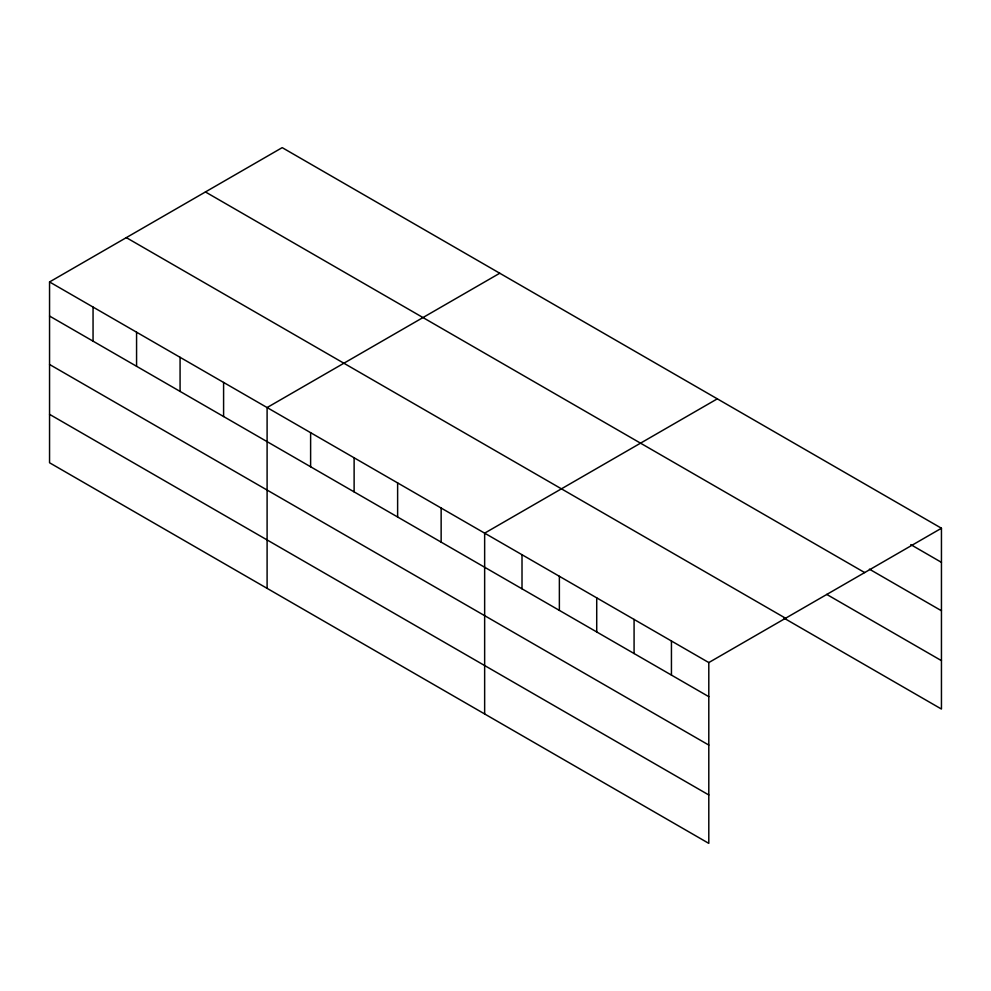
<?xml version="1.0" encoding="UTF-8"?>
<svg xmlns="http://www.w3.org/2000/svg" width="991" height="991" viewBox="0 0 991 991"><rect width="100%" height="100%" fill="white"/><g stroke="black" fill="none" stroke-linecap="round" stroke-linejoin="round"><path stroke-width="1.49" d="M708.8 745.071L708.8 662.57L49.55 281.952L49.55 462.76L708.8 843.366L708.8 745.071L49.55 364.465M784.017 618.149L941.45 709.048L941.45 528.24L282.2 147.634L49.55 281.952M499.761 273.231L267.099 407.561L267.099 588.357M717.311 398.84L484.649 533.158L484.649 713.966M708.8 662.57L941.45 528.24M910.766 544.616L941.45 562.343M869.404 569.156L941.45 610.753M205.434 191.957L864.672 572.575M826.705 594.389L941.45 660.638M126.328 237.629L785.566 618.235M49.55 316.042L708.8 696.661M49.55 414.337L708.8 794.955M671.44 641.004L671.44 675.094M634.079 619.425L634.079 653.527M596.718 597.858L596.718 631.961M559.37 576.291L559.37 610.394M522.009 554.725L522.009 588.815M441.144 508.036L441.144 542.127M397.626 482.914L397.626 517.017M354.121 457.792L354.121 491.895M310.617 432.671L310.617 466.773M223.594 382.439L223.594 416.53M180.077 357.317L180.077 391.408M136.572 332.196L136.572 366.286M93.055 307.074L93.055 341.164"/></g></svg>
